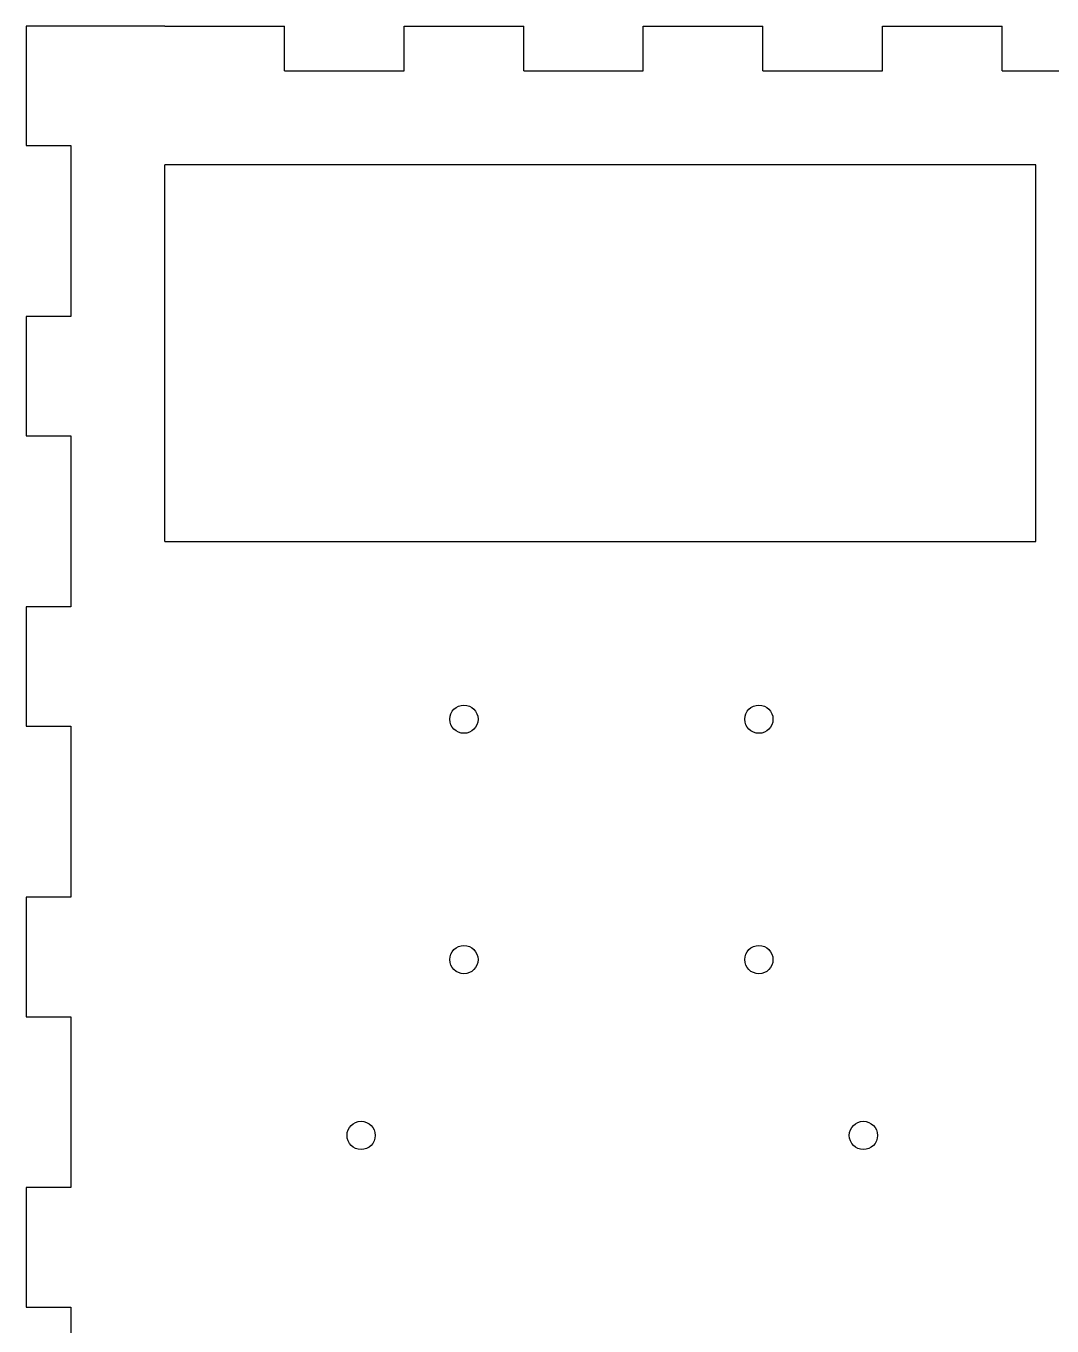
# Model space of a CAD drawing. Header units: millimetres. Extents: x -15 to 281, y -144 to 130.
# Drawn here: x -14.8 to 94.2, y -8.4 to 129.8 of the extents above; entities that cross this region are included whole.
import ezdxf

# ---------------------------------------------------------------- set-up
doc = ezdxf.new("R2010")
doc.units = ezdxf.units.MM

msp = doc.modelspace()

# ---------------------------------------------------------------- linework, layer by layer
at = {"color": 7, "linetype": 'Continuous', "lineweight": 25}
for p, q in [((-14.76, 129.76), (-14.76, 117.06)), ((0, 129.76), (-14.76, 129.76)), ((0, 129.76), (12.7, 129.76)), ((0, 129.76), (0, 129.76)), ((12.7, 125), (12.7, 129.76)), ((25.4, 125), (25.4, 129.76)), ((25.4, 129.76), (38.1, 129.76)), ((38.1, 125), (38.1, 129.76)), ((50.8, 125), (50.8, 129.76)), ((50.8, 129.76), (63.5, 129.76)), ((63.5, 125), (63.5, 129.76)), ((76.2, 125), (76.2, 129.76)), ((76.2, 129.76), (88.9, 129.76)), ((88.9, 125), (88.9, 129.76)), ((12.7, 125), (25.4, 125)), ((38.1, 125), (50.8, 125)), ((63.5, 125), (76.2, 125)), ((88.9, 125), (101.6, 125)), ((-14.76, 117.06), (-10, 117.06)), ((-10, 117.06), (-10, 98.91)), ((92.5, 115), (0, 115)), ((0, 75), (0, 115)), ((92.5, 75), (92.5, 115)), ((-14.76, 98.91), (-14.76, 86.21)), ((-10, 98.91), (-14.76, 98.91)), ((-14.76, 86.21), (-10, 86.21)), ((-10, 86.21), (-10, 68.06)), ((0, 75), (92.5, 75)), ((-14.76, 68.06), (-14.76, 55.35)), ((-10, 68.06), (-14.76, 68.06)), ((-14.76, 55.35), (-10, 55.35)), ((-10, 55.35), (-10, 37.2)), ((-14.76, 37.2), (-14.76, 24.5)), ((-10, 37.2), (-14.76, 37.2)), ((-14.76, 24.5), (-10, 24.5)), ((-10, 24.5), (-10, 6.35)), ((-14.76, 6.35), (-14.76, -6.35)), ((-10, 6.35), (-14.76, 6.35)), ((-14.76, -6.35), (-10, -6.35)), ((-10, -6.35), (-10, -24.5))]:
    msp.add_line(p, q, dxfattribs=at)
for centre in [(31.75, 56.11), (63.07, 56.11), (31.75, 30.56), (63.07, 30.56), (20.83, 11.88), (74.17, 11.88)]:
    msp.add_circle(centre, 1.5, dxfattribs=at)

doc.saveas('drawing.dxf')
